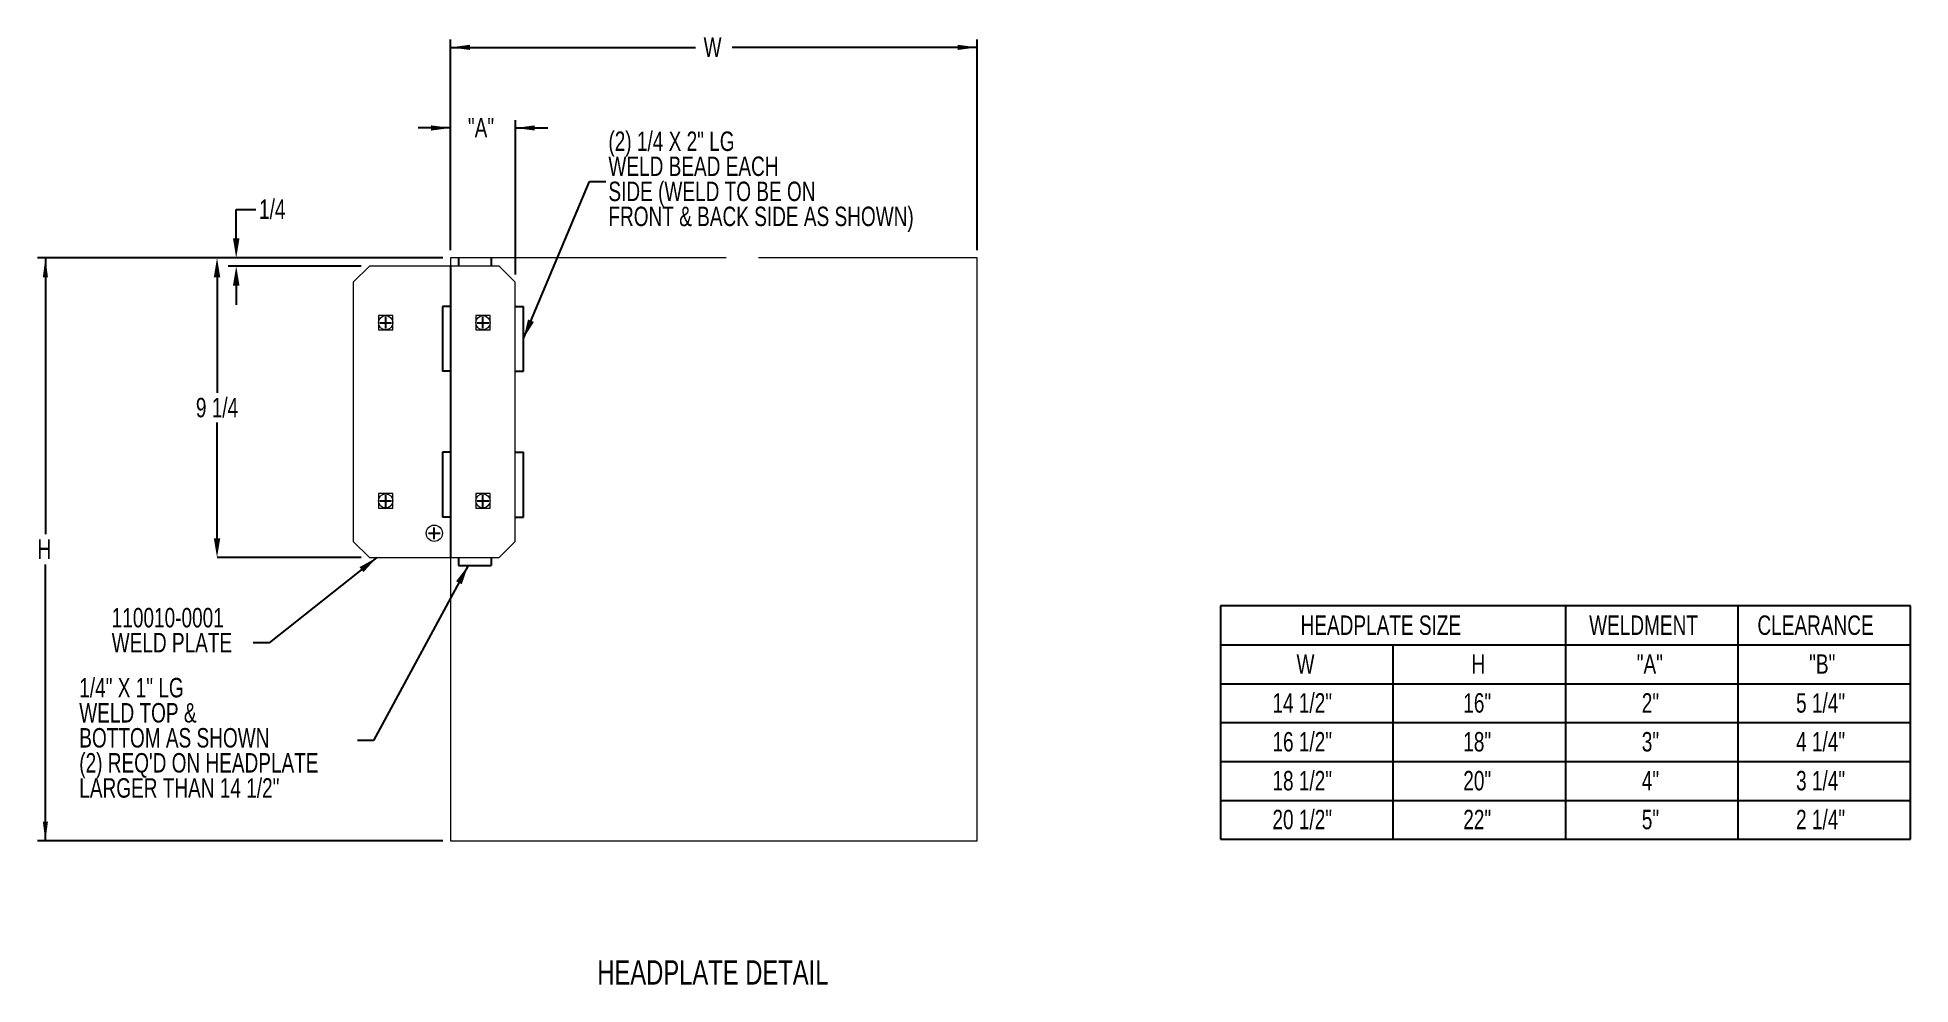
# Model space of a CAD drawing. Header units: inches. Extents: x 2.7 to 17.1, y 4 to 11.3.
import ezdxf
from ezdxf.lldxf.tags import DXFTag

# ---------------------------------------------------------------- set-up
doc = ezdxf.new("R2010")
doc.units = ezdxf.units.IN
doc.header["$MEASUREMENT"] = 0
doc.header["$PDSIZE"] = -1
doc.layers.add('DIM', color=1, linetype='Continuous')
doc.layers.add('HID', color=1, linetype='HIDDEN')
doc.styles.add('SLDTEXTSTYLE0', font='ARIAL.TTF', dxfattribs={"width": 0.7})
doc.styles.get("Standard").update_dxf_attribs({"font": 'ARIAL.TTF'})
tags = doc.linetypes.add('HIDDEN', pattern=[0.075, 0.05, -0.025]).pattern_tags.tags
tags[6:7] = [DXFTag(74, 4), DXFTag(75, 0), DXFTag(340, '0'), DXFTag(46, 1.0), DXFTag(50, 0.0), DXFTag(44, 0.0), DXFTag(45, 0.0)]
tags[4:5] = [DXFTag(74, 4), DXFTag(75, 0), DXFTag(340, '0'), DXFTag(46, 1.0), DXFTag(50, 0.0), DXFTag(44, 0.0), DXFTag(45, 0.0)]
doc.dimstyles.new('SLDDIMSTYLE1', dxfattribs={"dimtxt": 0.15, "dimasz": 0.15, "dimexe": 0, "dimexo": 0.0625, "dimgap": 0.0375, "dimtad": 0, "dimtih": 1, "dimtoh": 1, "dimdec": 3, "dimlfac": 4, "dimrnd": 1e-09, "dimzin": 12, "dimdsep": 46, "dimtxsty": 'SLDTEXTSTYLE0', "dimsah": 1, "dimcen": 0.09, "dimadec": 0, "dimazin": 0, "dimtfac": 1, "dimtdec": 3, "dimtofl": 0, "dimtmove": 0, "dimatfit": 3, "dimfxl": 0, "dimtolj": 1, "dimtzin": 12, "dimarcsym": 0})
doc.dimstyles.new('SLDDIMSTYLE2', dxfattribs={"dimtxt": 0.15, "dimasz": 0.15, "dimexe": 0, "dimexo": 0.0625, "dimgap": 0.0375, "dimtad": 0, "dimtih": 1, "dimtoh": 1, "dimlfac": 4, "dimrnd": 1e-09, "dimzin": 12, "dimdsep": 46, "dimtxsty": 'SLDTEXTSTYLE0', "dimsah": 1, "dimcen": 0.09, "dimadec": 0, "dimazin": 0, "dimtfac": 1, "dimtofl": 0, "dimtmove": 0, "dimatfit": 3, "dimfxl": 0, "dimtolj": 1, "dimtzin": 12, "dimarcsym": 0})
doc.dimstyles.new('SLDDIMSTYLE3', dxfattribs={"dimtxt": 0.15, "dimasz": 0.15, "dimexe": 0, "dimexo": 0.0625, "dimgap": 0.0375, "dimtad": 0, "dimtih": 1, "dimtoh": 1, "dimlfac": 4, "dimrnd": 1e-09, "dimzin": 12, "dimdsep": 46, "dimtxsty": 'SLDTEXTSTYLE0', "dimsah": 1, "dimcen": 0.09, "dimadec": 0, "dimazin": 0, "dimtfac": 1, "dimtofl": 0, "dimtmove": 0, "dimatfit": 3, "dimfxl": 0, "dimtolj": 1, "dimtzin": 12, "dimarcsym": 0})
doc.dimstyles.new('SLDDIMSTYLE4', dxfattribs={"dimtxt": 0.15, "dimasz": 0.15, "dimexe": 0, "dimexo": 0.0625, "dimgap": 0.0375, "dimtad": 0, "dimtih": 1, "dimtoh": 1, "dimdec": 0, "dimrnd": 1e-09, "dimzin": 0, "dimdsep": 46, "dimtxsty": 'Standard', "dimsah": 1, "dimcen": 0.09, "dimadec": 0, "dimazin": 0, "dimtfac": 1, "dimtdec": 0, "dimtofl": 0, "dimtmove": 0, "dimatfit": 3, "dimfxl": 0, "dimtolj": 1, "dimtzin": 0, "dimarcsym": 0})

# ---------------------------------------------------------------- blocks, each defined once
blk = doc.blocks.new('*D8')
at = {"layer": 'DIM'}
for p, q in [((5.846, 10.6), (5.596, 10.6)), ((5.846, 9.657), (5.846, 10.66)), ((6.346, 9.469), (6.346, 10.66)), ((6.346, 10.6), (6.596, 10.6))]:
    blk.add_line(p, q, dxfattribs=at)
for points in [[(5.846, 10.6), (5.696, 10.62), (5.696, 10.58)], [(6.346, 10.6), (6.496, 10.58), (6.496, 10.62)]]:
    blk.add_solid(points, dxfattribs=at)
at = {"layer": 'DIM', "insert": (5.98, 10.677), "char_height": 0.15, "attachment_point": 1, "style": 'SLDTEXTSTYLE0'}
blk.add_mtext('"A"', dxfattribs=at)
blk = doc.blocks.new('*D17')
at = {"color": 0, "linetype": 'ByBlock', "lineweight": -2}
for p, q in [((5.783, 9.597), (4.045, 9.597)), ((4.045, 9.447), (4.045, 8.556)), ((4.045, 7.434), (4.045, 8.326)), ((5.158, 7.284), (4.045, 7.284))]:
    blk.add_line(p, q, dxfattribs=at)
at = {"color": 0, "linetype": 'ByBlock'}
for points in [[(4.045, 9.597), (4.02, 9.447), (4.07, 9.447)], [(4.045, 7.284), (4.02, 7.434), (4.07, 7.434)]]:
    blk.add_solid(points, dxfattribs=at)
at = {"layer": 'DEFPOINTS', "color": 0, "linetype": 'ByBlock'}
for p in [(5.846, 9.597), (5.221, 7.284)]:
    blk.add_point(p, dxfattribs=at)
at = {"color": 0, "linetype": 'ByBlock', "insert": (4.045, 8.441), "char_height": 0.15, "attachment_point": 5, "style": 'SLDTEXTSTYLE0'}
blk.add_mtext('9 1/4', dxfattribs=at)
blk = doc.blocks.new('*D18')
at = {"color": 0, "linetype": 'ByBlock', "lineweight": -2}
for p, q in [((4.193, 9.747), (4.193, 9.972)), ((4.193, 9.972), (4.343, 9.972)), ((5.783, 9.597), (4.13, 9.597)), ((5.158, 9.534), (4.13, 9.534)), ((4.193, 9.384), (4.193, 9.234))]:
    blk.add_line(p, q, dxfattribs=at)
at = {"color": 0, "linetype": 'ByBlock'}
for points in [[(4.193, 9.597), (4.218, 9.747), (4.168, 9.747)], [(4.193, 9.534), (4.218, 9.384), (4.168, 9.384)]]:
    blk.add_solid(points, dxfattribs=at)
at = {"layer": 'DEFPOINTS', "color": 0, "linetype": 'ByBlock'}
for p in [(5.846, 9.597), (5.221, 9.534)]:
    blk.add_point(p, dxfattribs=at)
at = {"color": 0, "linetype": 'ByBlock', "insert": (4.471, 9.972), "char_height": 0.15, "attachment_point": 5, "style": 'SLDTEXTSTYLE0'}
blk.add_mtext('1/4', dxfattribs=at)
blk = doc.blocks.new('*D9')
at = {"layer": 'DIM'}
for p, q in [((5.846, 9.657), (5.846, 11.282)), ((9.908, 9.657), (9.908, 11.282)), ((5.846, 11.222), (7.735, 11.222)), ((9.908, 11.222), (8.019, 11.222))]:
    blk.add_line(p, q, dxfattribs=at)
for points in [[(5.846, 11.222), (5.996, 11.202), (5.996, 11.242)], [(9.908, 11.222), (9.758, 11.242), (9.758, 11.202)]]:
    blk.add_solid(points, dxfattribs=at)
at = {"layer": 'DIM', "insert": (7.798, 11.299), "char_height": 0.15, "attachment_point": 1, "style": 'SLDTEXTSTYLE0'}
blk.add_mtext('W', dxfattribs=at)
blk = doc.blocks.new('*D10')
at = {"layer": 'DIM'}
for p, q in [((5.786, 9.597), (2.661, 9.597)), ((2.721, 9.597), (2.721, 7.464)), ((2.721, 5.097), (2.721, 7.23)), ((5.786, 5.097), (2.661, 5.097))]:
    blk.add_line(p, q, dxfattribs=at)
for points in [[(2.721, 9.597), (2.701, 9.447), (2.741, 9.447)], [(2.721, 5.097), (2.741, 5.247), (2.701, 5.247)]]:
    blk.add_solid(points, dxfattribs=at)
at = {"layer": 'DIM', "insert": (2.66, 7.424), "char_height": 0.15, "attachment_point": 1, "style": 'SLDTEXTSTYLE0'}
blk.add_mtext('H', dxfattribs=at)
blk = doc.blocks.new('SW_NOTE_3')
at = {"layer": 'DIM', "color": 0, "char_height": 0.15, "attachment_point": 1, "style": 'SLDTEXTSTYLE0'}
for s, insert in [('110010-0001', (-1.09, 0.269)), ('WELD PLATE', (-1.09, 0.076))]:
    blk.add_mtext(s, dxfattribs=dict(at, insert=insert))
blk = doc.blocks.new('SW_NOTE_4')
at = {"layer": 'DIM', "color": 0, "char_height": 0.15, "attachment_point": 1, "style": 'SLDTEXTSTYLE0'}
for s, insert in [('(2) 1/4 X 2" LG', (0.02, 0.387)), ('WELD BEAD EACH', (0.02, 0.194)), ('SIDE (WELD TO BE ON ', (0.02, 0)), ('FRONT & BACK SIDE AS SHOWN)', (0.02, -0.193))]:
    blk.add_mtext(s, dxfattribs=dict(at, insert=insert))
blk = doc.blocks.new('SW_NOTE_5')
at = {"layer": 'DIM', "color": 0, "char_height": 0.15, "attachment_point": 1, "style": 'SLDTEXTSTYLE0'}
for s, insert in [('1/4" X 1" LG', (-2.145, 0.484)), ('WELD TOP &', (-2.145, 0.29)), ('BOTTOM AS SHOWN', (-2.145, 0.097)), ("(2) REQ'D ON HEADPLATE", (-2.145, -0.096)), ('LARGER THAN 14 1/2"', (-2.145, -0.29))]:
    blk.add_mtext(s, dxfattribs=dict(at, insert=insert))
blk = doc.blocks.new('SW_TABLEANNOTATION_2')
at = {"layer": 'DIM', "color": 0}
for p, q in [((0, 0), (0, -1.8)), ((5.322, 0), (0, 0)), ((2.661, 0), (2.661, -1.8)), ((3.991, 0), (3.991, -1.8)), ((5.322, -1.8), (5.322, 0)), ((0, -0.3), (5.322, -0.3)), ((1.33, -0.3), (1.33, -1.8)), ((0, -0.6), (5.322, -0.6)), ((0, -0.9), (5.322, -0.9)), ((0, -1.2), (5.322, -1.2)), ((0, -1.5), (5.322, -1.5)), ((0, -1.8), (5.322, -1.8))]:
    blk.add_line(p, q, dxfattribs=at)
at = {"layer": 'DIM', "color": 0, "char_height": 0.15, "attachment_point": 1, "style": 'SLDTEXTSTYLE0'}
for s, insert in [('HEADPLATE SIZE', (0.617, -0.073)), ('WELDMENT', (2.843, -0.073)), ('CLEARANCE', (4.141, -0.073)), ('W', (0.586, -0.373)), ('H', (1.935, -0.373)), ('"A"', (3.21, -0.373)), ('"B"', (4.54, -0.373)), ('14 1/2"', (0.4, -0.673)), ('16"', (1.872, -0.673)), ('2"', (3.249, -0.673)), ('5 1/4"', (4.439, -0.673)), ('16 1/2"', (0.4, -0.973)), ('18"', (1.872, -0.973)), ('3"', (3.249, -0.973)), ('4 1/4"', (4.439, -0.973)), ('18 1/2"', (0.4, -1.273)), ('20"', (1.872, -1.273)), ('4"', (3.249, -1.273)), ('3 1/4"', (4.439, -1.273)), ('20 1/2"', (0.4, -1.573)), ('22"', (1.872, -1.573)), ('5"', (3.249, -1.573)), ('2 1/4"', (4.439, -1.573))]:
    blk.add_mtext(s, dxfattribs=dict(at, insert=insert))

msp = doc.modelspace()

# ---------------------------------------------------------------- linework, layer by layer
at = {"color": 7, "linetype": 'Continuous', "lineweight": 15}
for p, q in [((5.845796, 9.596983), (5.845796, 9.534483)), ((7.970796, 9.596983), (5.845796, 9.596983)), ((9.908296, 9.596983), (8.220796, 9.596983)), ((9.908296, 5.096983), (9.908296, 9.596983)), ((5.220796, 9.534483), (5.095796, 9.409483)), ((5.095796, 9.409483), (5.095796, 7.409483)), ((6.220796, 9.534483), (5.220796, 9.534483)), ((6.345796, 9.409483), (6.220796, 9.534483)), ((6.345796, 7.409483), (6.345796, 9.409483)), ((5.401546, 9.152733), (5.290046, 9.152733)), ((5.290046, 9.152733), (5.290046, 9.041233)), ((5.401546, 9.041233), (5.401546, 9.152733)), ((6.151546, 9.152733), (6.040046, 9.152733)), ((6.040046, 9.152733), (6.040046, 9.041233)), ((6.151546, 9.041233), (6.151546, 9.152733)), ((5.290046, 9.041233), (5.401546, 9.041233)), ((6.040046, 9.041233), (6.151546, 9.041233)), ((5.401546, 7.777733), (5.290046, 7.777733)), ((5.290046, 7.777733), (5.290046, 7.666233)), ((5.290046, 7.666233), (5.401546, 7.666233)), ((5.401546, 7.666233), (5.401546, 7.777733)), ((6.151546, 7.777733), (6.040046, 7.777733)), ((6.040046, 7.777733), (6.040046, 7.666233)), ((6.040046, 7.666233), (6.151546, 7.666233)), ((6.151546, 7.666233), (6.151546, 7.777733)), ((5.095796, 7.409483), (5.220796, 7.284483)), ((6.220796, 7.284483), (6.345796, 7.409483)), ((5.220796, 7.284483), (6.220796, 7.284483)), ((5.845796, 7.284483), (5.845796, 5.096983)), ((5.845796, 5.096983), (9.908296, 5.096983))]:
    msp.add_line(p, q, dxfattribs=at)
for centre, radius in [((5.345796, 9.096983), 0.054688), ((6.095796, 9.096983), 0.054688), ((5.345796, 7.721983), 0.054688), ((6.095796, 7.721983), 0.054688), ((5.720796, 7.471983), 0.0625)]:
    msp.add_circle(centre, radius, dxfattribs=at)
at = {"layer": 'DIM'}
for p, q in [((5.908296, 9.596983), (5.908296, 9.534483)), ((6.158296, 9.596983), (6.158296, 9.534483)), ((5.345796, 9.051983), (5.345796, 9.141983)), ((6.095796, 9.051983), (6.095796, 9.141983)), ((6.345796, 9.221983), (6.408296, 9.221983)), ((6.408296, 8.721983), (6.408296, 9.221983)), ((5.300796, 9.096983), (5.390796, 9.096983)), ((6.050796, 9.096983), (6.140796, 9.096983)), ((6.345796, 8.721983), (6.408296, 8.721983)), ((6.345796, 8.096983), (6.408296, 8.096983)), ((6.408296, 7.596983), (6.408296, 8.096983)), ((5.300796, 7.721983), (5.390796, 7.721983)), ((5.345796, 7.676983), (5.345796, 7.766983)), ((6.050796, 7.721983), (6.140796, 7.721983)), ((6.095796, 7.676983), (6.095796, 7.766983)), ((5.720796, 7.426983), (5.720796, 7.516983)), ((6.345796, 7.596983), (6.408296, 7.596983)), ((5.675796, 7.471983), (5.765796, 7.471983)), ((5.908296, 7.284483), (5.908296, 7.221983)), ((6.158296, 7.284483), (6.158296, 7.221983)), ((5.908296, 7.221983), (6.158296, 7.221983))]:
    msp.add_line(p, q, dxfattribs=at)
at = {"layer": 'HID'}
for p, q in [((5.845796, 9.534483), (5.845796, 7.284483)), ((5.783296, 9.221983), (5.783296, 8.721983)), ((5.845796, 9.221983), (5.783296, 9.221983)), ((5.845796, 8.721983), (5.783296, 8.721983)), ((5.845796, 8.096983), (5.783296, 8.096983)), ((5.783296, 8.096983), (5.783296, 7.596983)), ((5.845796, 7.596983), (5.783296, 7.596983))]:
    msp.add_line(p, q, dxfattribs=at)

# ---------------------------------------------------------------- block references
at = {"layer": 'DIM'}
for name, p in [('SW_NOTE_4', (7.043745, 10.185685)), ('SW_NOTE_3', (4.322574, 6.626627)), ('SW_TABLEANNOTATION_2', (11.785374, 6.91062)), ('SW_NOTE_5', (5.127364, 5.871323))]:
    msp.add_blockref(name, p, dxfattribs=at)

# ---------------------------------------------------------------- texts
at = {"layer": 'DIM', "insert": (6.978038, 4.176275), "char_height": 0.1875, "attachment_point": 1, "style": 'SLDTEXTSTYLE0'}
msp.add_mtext('HEADPLATE DETAIL', dxfattribs=at)

# ---------------------------------------------------------------- dimensions: what is measured, and where the dimension line sits
at = {"layer": 'DIM'}
for base, p2, dimstyle, picture, middle in [((9.908296, 11.221983), (9.908296, 9.596983), 'SLDDIMSTYLE1', '*D9', (7.877046, 11.221983)), ((6.345796, 10.6001), (6.345796, 9.409483), 'SLDDIMSTYLE2', '*D8', (6.095796, 10.6001))]:
    dim = msp.add_linear_dim(base=base, p1=(5.845796, 9.596983), p2=p2, dimstyle=dimstyle, dxfattribs=at)
    dim.commit()
    dim.dimension.update_dxf_attribs({"geometry": picture, "text_midpoint": middle})
for base, p1, p2, picture, middle in [((4.192871, 9.596983), (5.220796, 9.534483), (5.845796, 9.596983), '*D18', (4.470796, 9.971983)), ((4.045304, 7.284483), (5.845796, 9.596983), (5.220796, 7.284483), '*D17', (4.045304, 8.440733))]:
    dim = msp.add_linear_dim(base=base, p1=p1, p2=p2, angle=90, dimstyle='SLDDIMSTYLE3', override={"dimdec": 4, "dimlunit": 5, "dimfrac": 2}, dxfattribs=at)
    dim.commit()
    dim.dimension.update_dxf_attribs({"geometry": picture, "text_midpoint": middle})
dim = msp.add_linear_dim(base=(2.720796, 5.096983), p1=(5.845796, 9.596983), p2=(5.845796, 5.096983), angle=90, dimstyle='SLDDIMSTYLE1', dxfattribs=at)
dim.commit()
dim.dimension.update_dxf_attribs({"geometry": '*D10', "text_midpoint": (2.720796, 7.346983)})

# ---------------------------------------------------------------- leaders
for points in [[(6.408296, 8.974162), (6.918745, 10.185685), (7.043745, 10.185685)], [(5.276935, 7.284483), (4.447574, 6.626627), (4.322574, 6.626627)], [(5.982076, 7.221983), (5.252364, 5.871323), (5.127364, 5.871323)]]:
    msp.add_leader(points, dimstyle='SLDDIMSTYLE4', override={"dimscale": 1, "dimgap": 0.0375, "dimtad": 0, "dimclrd": 0}, dxfattribs=at)

doc.saveas('drawing.dxf')
